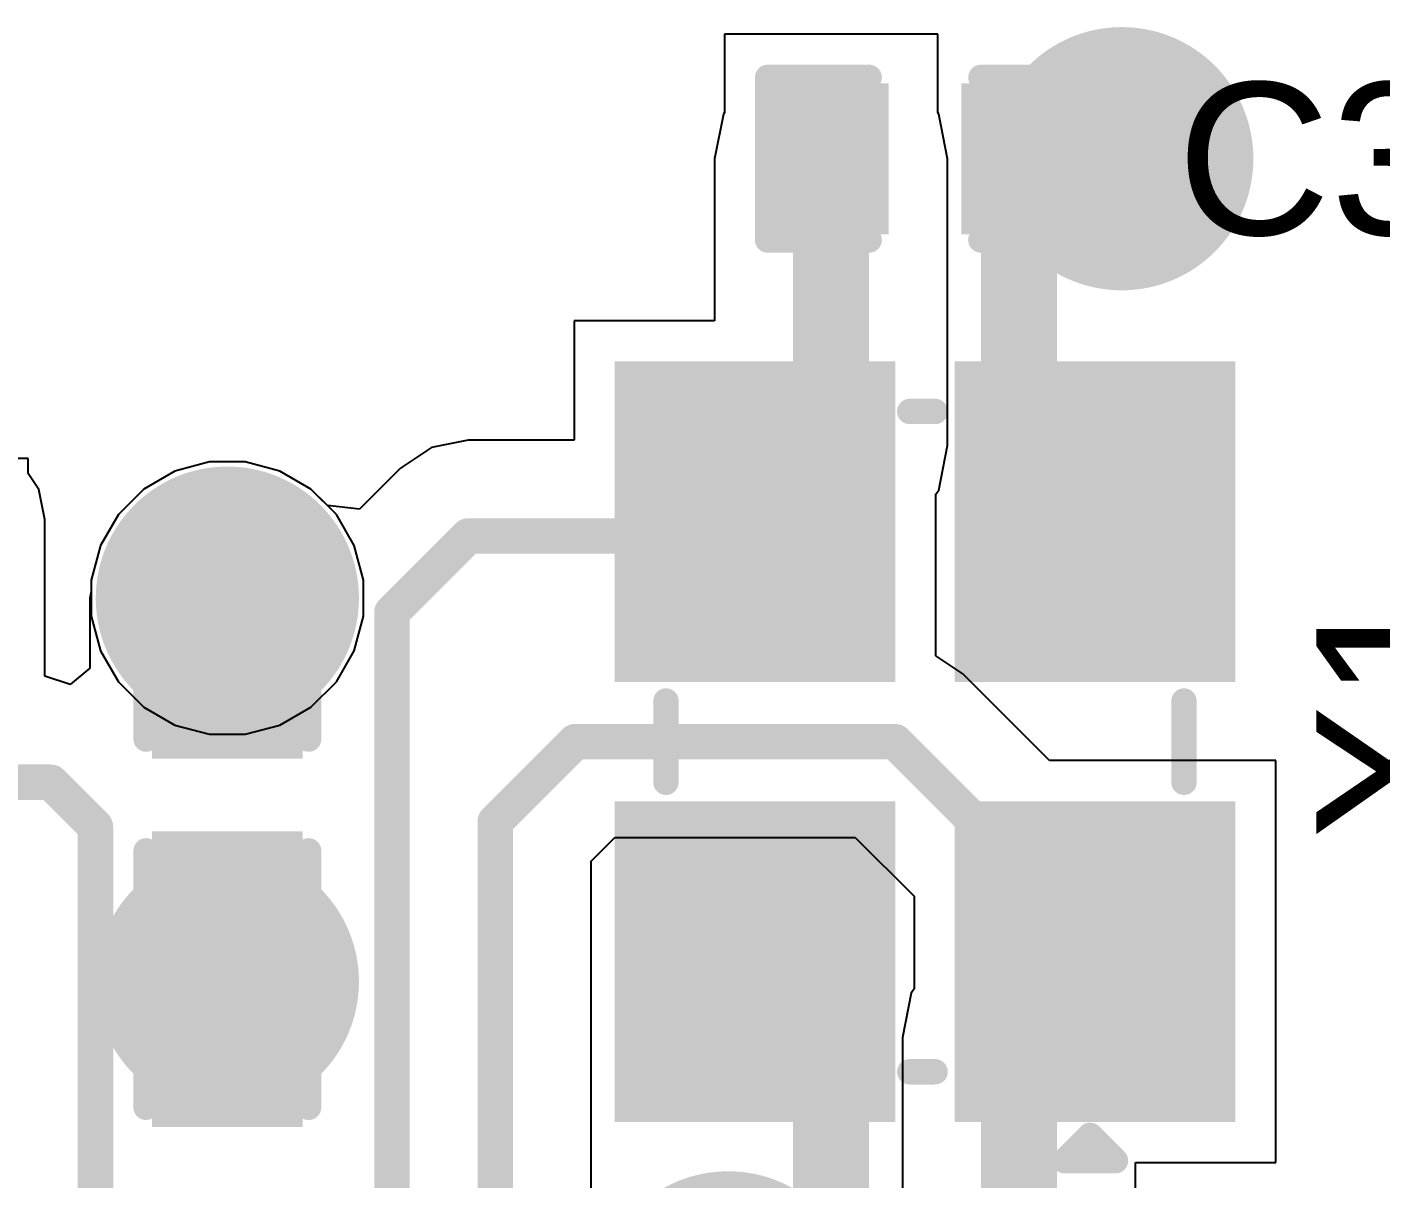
# Model space of a CAD drawing. Header units: inches. Extents: x -0.14 to 3.84, y -0.14 to 3.05.
# Drawn here: x 2.8303 to 3.0969, y 1.0172 to 1.2439 of the extents above; entities that cross this region are included whole.
import ezdxf

# ---------------------------------------------------------------- set-up
doc = ezdxf.new("R2010")
doc.units = ezdxf.units.IN
doc.header["$MEASUREMENT"] = 0
for name, color, linetype in [('Bottom Layer', 5, 'Continuous'), ('Bottom Solder', 6, 'Continuous'), ('Ground Layer', 76, 'Continuous'), ('Power Layer', 16, 'Continuous'), ('Top Layer', 1, 'Continuous'), ('Top Overlay', 2, 'Continuous'), ('Top Paste', 8, 'Continuous'), ('Top Solder', 216, 'Continuous'), ('Via Holes', 16, 'Continuous')]:
    doc.layers.add(name, color=color, linetype=linetype)
doc.styles.add('Arial', font='', dxfattribs={"height": 0.2})
doc.styles.get('Arial').set_extended_font_data('Arial')

# ---------------------------------------------------------------- blocks, each defined once
blk = doc.blocks.new('S3224576121060__22')
at = {"layer": 'Top Layer'}
for points in [[(-0.07087, 0.05709), (-0.01575, 0.05709), (-0.01575, 0.00984), (-0.07087, 0.00984)], [(0.01575, 0.05709), (0.07087, 0.05709), (0.07087, 0.00984), (0.01575, 0.00984)], [(-0.07087, -0.00984), (-0.01575, -0.00984), (-0.01575, -0.05709), (-0.07087, -0.05709)], [(0.01575, -0.00984), (0.07087, -0.00984), (0.07087, -0.05709), (0.01575, -0.05709)]]:
    blk.add_hatch(color=1, dxfattribs=at).paths.add_polyline_path(points)
at = {"layer": 'Top Paste'}
for points in [[(-0.07087, 0.05709), (-0.01575, 0.05709), (-0.01575, 0.00984), (-0.07087, 0.00984)], [(0.01575, 0.05709), (0.07087, 0.05709), (0.07087, 0.00984), (0.01575, 0.00984)], [(-0.07087, -0.00984), (-0.01575, -0.00984), (-0.01575, -0.05709), (-0.07087, -0.05709)], [(0.01575, -0.00984), (0.07087, -0.00984), (0.07087, -0.05709), (0.01575, -0.05709)]]:
    blk.add_hatch(color=8, dxfattribs=at).paths.add_polyline_path(points)
at = {"layer": 'Top Solder'}
for points in [[(-0.07487, 0.06109), (-0.01175, 0.06109), (-0.01175, 0.00584), (-0.07487, 0.00584)], [(0.01175, 0.06109), (0.07487, 0.06109), (0.07487, 0.00584), (0.01175, 0.00584)], [(-0.07487, -0.00584), (-0.01175, -0.00584), (-0.01175, -0.06109), (-0.07487, -0.06109)], [(0.01175, -0.00584), (0.07487, -0.00584), (0.07487, -0.06109), (0.01175, -0.06109)]]:
    blk.add_hatch(color=216, dxfattribs=at).paths.add_polyline_path(points)
at = {"layer": 'Top Overlay'}
for points in [[(-0.008, 0.051, 0.005, 0.005, 0), (0.008, 0.051, 0.005, 0.005, 0)], [(-0.065, 0.003, 0.005, 0.005, 0), (-0.065, -0.002, 0.005, 0.005, 0)], [(0.065, 0.003, 0.005, 0.005, 0), (0.065, -0.002, 0.005, 0.005, 0)], [(-0.0825, -0.0275, 0.005, 0.005, 0), (-0.0825, -0.0375, 0.005, 0.005, 0)], [(-0.0825, -0.0275, 0.005, 0.005, 0), (-0.0775, -0.0325, 0.005, 0.005, 0)], [(-0.0775, -0.0325, 0.005, 0.005, 0), (-0.0825, -0.0375, 0.005, 0.005, 0)], [(-0.008, -0.051, 0.005, 0.005, 0), (0.008, -0.051, 0.005, 0.005, 0)]]:
    blk.add_lwpolyline(points, format="xyseb", dxfattribs=at)
for points in [[(-0.00925, 0.051, 0.0025, 0.0025, 1), (-0.00675, 0.051, 0.0025, 0.0025, 1)], [(0.00675, 0.051, 0.0025, 0.0025, 1), (0.00925, 0.051, 0.0025, 0.0025, 1)], [(-0.06625, 0.003, 0.0025, 0.0025, 1), (-0.06375, 0.003, 0.0025, 0.0025, 1)], [(0.06375, 0.003, 0.0025, 0.0025, 1), (0.06625, 0.003, 0.0025, 0.0025, 1)], [(-0.06625, -0.002, 0.0025, 0.0025, 1), (-0.06375, -0.002, 0.0025, 0.0025, 1)], [(0.06375, -0.002, 0.0025, 0.0025, 1), (0.06625, -0.002, 0.0025, 0.0025, 1)], [(-0.08375, -0.0275, 0.0025, 0.0025, 1), (-0.08125, -0.0275, 0.0025, 0.0025, 1)], [(-0.08375, -0.0275, 0.0025, 0.0025, 1), (-0.08125, -0.0275, 0.0025, 0.0025, 1)], [(-0.07875, -0.0325, 0.0025, 0.0025, 1), (-0.07625, -0.0325, 0.0025, 0.0025, 1)], [(-0.07875, -0.0325, 0.0025, 0.0025, 1), (-0.07625, -0.0325, 0.0025, 0.0025, 1)], [(-0.08375, -0.0375, 0.0025, 0.0025, 1), (-0.08125, -0.0375, 0.0025, 0.0025, 1)], [(-0.08375, -0.0375, 0.0025, 0.0025, 1), (-0.08125, -0.0375, 0.0025, 0.0025, 1)], [(-0.00925, -0.051, 0.0025, 0.0025, 1), (-0.00675, -0.051, 0.0025, 0.0025, 1)], [(0.00675, -0.051, 0.0025, 0.0025, 1), (0.00925, -0.051, 0.0025, 0.0025, 1)]]:
    blk.add_lwpolyline(points, format="xyseb", close=True, dxfattribs=at)
blk = doc.blocks.new('C___0402_135')
at = {"layer": 'Top Layer'}
for points in [[(-0.0275, -0.0125), (-0.0275, 0.0125), (-0.0095, 0.0125), (-0.0095, -0.0125)], [(0.0095, -0.0125), (0.0095, 0.0125), (0.0275, 0.0125), (0.0275, -0.0125)]]:
    blk.add_hatch(color=1, dxfattribs=at).paths.add_polyline_path(points)
at = {"layer": 'Top Paste'}
for points in [[(-0.0275, -0.0125), (-0.0275, 0.0125), (-0.0095, 0.0125), (-0.0095, -0.0125)], [(0.0095, -0.0125), (0.0095, 0.0125), (0.0275, 0.0125), (0.0275, -0.0125)]]:
    blk.add_hatch(color=8, dxfattribs=at).paths.add_polyline_path(points)
at = {"layer": 'Top Solder'}
for points in [[(-0.02986, -0.01486), (-0.02986, 0.01486), (-0.00714, 0.01486), (-0.00714, -0.01486)], [(0.00714, -0.01486), (0.00714, 0.01486), (0.02986, 0.01486), (0.02986, -0.01486)]]:
    blk.add_hatch(color=216, dxfattribs=at).paths.add_polyline_path(points)
at = {"layer": 'Top Overlay'}
for points in [[(-0.011, 0.016, 0.005, 0.005, 0), (-0.031, 0.016, 0.005, 0.005, 0)], [(-0.031, 0.016, 0.005, 0.005, 0), (-0.031, -0.016, 0.005, 0.005, 0)], [(0.031, 0.016, 0.005, 0.005, 0), (0.011, 0.016, 0.005, 0.005, 0)], [(0.031, 0.016, 0.005, 0.005, 0), (0.031, -0.016, 0.005, 0.005, 0)], [(-0.011, -0.016, 0.005, 0.005, 0), (-0.031, -0.016, 0.005, 0.005, 0)], [(0.031, -0.016, 0.005, 0.005, 0), (0.011, -0.016, 0.005, 0.005, 0)]]:
    blk.add_lwpolyline(points, format="xyseb", dxfattribs=at)
for points in [[(-0.03225, 0.016, 0.0025, 0.0025, 1), (-0.02975, 0.016, 0.0025, 0.0025, 1)], [(-0.03225, 0.016, 0.0025, 0.0025, 1), (-0.02975, 0.016, 0.0025, 0.0025, 1)], [(-0.01225, 0.016, 0.0025, 0.0025, 1), (-0.00975, 0.016, 0.0025, 0.0025, 1)], [(0.00975, 0.016, 0.0025, 0.0025, 1), (0.01225, 0.016, 0.0025, 0.0025, 1)], [(0.02975, 0.016, 0.0025, 0.0025, 1), (0.03225, 0.016, 0.0025, 0.0025, 1)], [(0.02975, 0.016, 0.0025, 0.0025, 1), (0.03225, 0.016, 0.0025, 0.0025, 1)], [(-0.03225, -0.016, 0.0025, 0.0025, 1), (-0.02975, -0.016, 0.0025, 0.0025, 1)], [(-0.03225, -0.016, 0.0025, 0.0025, 1), (-0.02975, -0.016, 0.0025, 0.0025, 1)], [(-0.01225, -0.016, 0.0025, 0.0025, 1), (-0.00975, -0.016, 0.0025, 0.0025, 1)], [(0.00975, -0.016, 0.0025, 0.0025, 1), (0.01225, -0.016, 0.0025, 0.0025, 1)], [(0.02975, -0.016, 0.0025, 0.0025, 1), (0.03225, -0.016, 0.0025, 0.0025, 1)], [(0.02975, -0.016, 0.0025, 0.0025, 1), (0.03225, -0.016, 0.0025, 0.0025, 1)]]:
    blk.add_lwpolyline(points, format="xyseb", close=True, dxfattribs=at)
blk = doc.blocks.new('C___0402_139')
at = {"layer": 'Top Layer'}
for points in [[(-0.0275, -0.0125), (-0.0275, 0.0125), (-0.0095, 0.0125), (-0.0095, -0.0125)], [(0.0095, -0.0125), (0.0095, 0.0125), (0.0275, 0.0125), (0.0275, -0.0125)]]:
    blk.add_hatch(color=1, dxfattribs=at).paths.add_polyline_path(points)
at = {"layer": 'Top Paste'}
for points in [[(-0.0275, -0.0125), (-0.0275, 0.0125), (-0.0095, 0.0125), (-0.0095, -0.0125)], [(0.0095, -0.0125), (0.0095, 0.0125), (0.0275, 0.0125), (0.0275, -0.0125)]]:
    blk.add_hatch(color=8, dxfattribs=at).paths.add_polyline_path(points)
at = {"layer": 'Top Solder'}
for points in [[(-0.02986, -0.01486), (-0.02986, 0.01486), (-0.00714, 0.01486), (-0.00714, -0.01486)], [(0.00714, -0.01486), (0.00714, 0.01486), (0.02986, 0.01486), (0.02986, -0.01486)]]:
    blk.add_hatch(color=216, dxfattribs=at).paths.add_polyline_path(points)
at = {"layer": 'Top Overlay'}
for points in [[(-0.031, -0.016, 0.005, 0.005, 0), (-0.031, 0.016, 0.005, 0.005, 0)], [(-0.011, 0.016, 0.005, 0.005, 0), (-0.031, 0.016, 0.005, 0.005, 0)], [(0.031, 0.016, 0.005, 0.005, 0), (0.011, 0.016, 0.005, 0.005, 0)], [(0.031, -0.016, 0.005, 0.005, 0), (0.031, 0.016, 0.005, 0.005, 0)], [(-0.011, -0.016, 0.005, 0.005, 0), (-0.031, -0.016, 0.005, 0.005, 0)], [(0.031, -0.016, 0.005, 0.005, 0), (0.011, -0.016, 0.005, 0.005, 0)]]:
    blk.add_lwpolyline(points, format="xyseb", dxfattribs=at)
for points in [[(-0.03225, 0.016, 0.0025, 0.0025, 1), (-0.02975, 0.016, 0.0025, 0.0025, 1)], [(-0.03225, 0.016, 0.0025, 0.0025, 1), (-0.02975, 0.016, 0.0025, 0.0025, 1)], [(-0.01225, 0.016, 0.0025, 0.0025, 1), (-0.00975, 0.016, 0.0025, 0.0025, 1)], [(0.00975, 0.016, 0.0025, 0.0025, 1), (0.01225, 0.016, 0.0025, 0.0025, 1)], [(0.02975, 0.016, 0.0025, 0.0025, 1), (0.03225, 0.016, 0.0025, 0.0025, 1)], [(0.02975, 0.016, 0.0025, 0.0025, 1), (0.03225, 0.016, 0.0025, 0.0025, 1)], [(-0.03225, -0.016, 0.0025, 0.0025, 1), (-0.02975, -0.016, 0.0025, 0.0025, 1)], [(-0.03225, -0.016, 0.0025, 0.0025, 1), (-0.02975, -0.016, 0.0025, 0.0025, 1)], [(-0.01225, -0.016, 0.0025, 0.0025, 1), (-0.00975, -0.016, 0.0025, 0.0025, 1)], [(0.00975, -0.016, 0.0025, 0.0025, 1), (0.01225, -0.016, 0.0025, 0.0025, 1)], [(0.02975, -0.016, 0.0025, 0.0025, 1), (0.03225, -0.016, 0.0025, 0.0025, 1)], [(0.02975, -0.016, 0.0025, 0.0025, 1), (0.03225, -0.016, 0.0025, 0.0025, 1)]]:
    blk.add_lwpolyline(points, format="xyseb", close=True, dxfattribs=at)
blk = doc.blocks.new('C___0402_140')
at = {"layer": 'Top Layer'}
for points in [[(-0.0275, -0.0125), (-0.0275, 0.0125), (-0.0095, 0.0125), (-0.0095, -0.0125)], [(0.0095, -0.0125), (0.0095, 0.0125), (0.0275, 0.0125), (0.0275, -0.0125)]]:
    blk.add_hatch(color=1, dxfattribs=at).paths.add_polyline_path(points)
at = {"layer": 'Top Paste'}
for points in [[(-0.0275, -0.0125), (-0.0275, 0.0125), (-0.0095, 0.0125), (-0.0095, -0.0125)], [(0.0095, -0.0125), (0.0095, 0.0125), (0.0275, 0.0125), (0.0275, -0.0125)]]:
    blk.add_hatch(color=8, dxfattribs=at).paths.add_polyline_path(points)
at = {"layer": 'Top Solder'}
for points in [[(-0.02986, -0.01486), (-0.02986, 0.01486), (-0.00714, 0.01486), (-0.00714, -0.01486)], [(0.00714, -0.01486), (0.00714, 0.01486), (0.02986, 0.01486), (0.02986, -0.01486)]]:
    blk.add_hatch(color=216, dxfattribs=at).paths.add_polyline_path(points)
at = {"layer": 'Top Overlay'}
for points in [[(-0.031, 0.016, 0.005, 0.005, 0), (-0.011, 0.016, 0.005, 0.005, 0)], [(-0.031, 0.016, 0.005, 0.005, 0), (-0.031, -0.016, 0.005, 0.005, 0)], [(0.011, 0.016, 0.005, 0.005, 0), (0.031, 0.016, 0.005, 0.005, 0)], [(0.031, 0.016, 0.005, 0.005, 0), (0.031, -0.016, 0.005, 0.005, 0)], [(-0.031, -0.016, 0.005, 0.005, 0), (-0.011, -0.016, 0.005, 0.005, 0)], [(0.011, -0.016, 0.005, 0.005, 0), (0.031, -0.016, 0.005, 0.005, 0)]]:
    blk.add_lwpolyline(points, format="xyseb", dxfattribs=at)
for points in [[(-0.03225, 0.016, 0.0025, 0.0025, 1), (-0.02975, 0.016, 0.0025, 0.0025, 1)], [(-0.03225, 0.016, 0.0025, 0.0025, 1), (-0.02975, 0.016, 0.0025, 0.0025, 1)], [(-0.01225, 0.016, 0.0025, 0.0025, 1), (-0.00975, 0.016, 0.0025, 0.0025, 1)], [(0.00975, 0.016, 0.0025, 0.0025, 1), (0.01225, 0.016, 0.0025, 0.0025, 1)], [(0.02975, 0.016, 0.0025, 0.0025, 1), (0.03225, 0.016, 0.0025, 0.0025, 1)], [(0.02975, 0.016, 0.0025, 0.0025, 1), (0.03225, 0.016, 0.0025, 0.0025, 1)], [(-0.03225, -0.016, 0.0025, 0.0025, 1), (-0.02975, -0.016, 0.0025, 0.0025, 1)], [(-0.03225, -0.016, 0.0025, 0.0025, 1), (-0.02975, -0.016, 0.0025, 0.0025, 1)], [(-0.01225, -0.016, 0.0025, 0.0025, 1), (-0.00975, -0.016, 0.0025, 0.0025, 1)], [(0.00975, -0.016, 0.0025, 0.0025, 1), (0.01225, -0.016, 0.0025, 0.0025, 1)], [(0.02975, -0.016, 0.0025, 0.0025, 1), (0.03225, -0.016, 0.0025, 0.0025, 1)], [(0.02975, -0.016, 0.0025, 0.0025, 1), (0.03225, -0.016, 0.0025, 0.0025, 1)]]:
    blk.add_lwpolyline(points, format="xyseb", close=True, dxfattribs=at)

msp = doc.modelspace()

# ---------------------------------------------------------------- hatches: boundary and pattern name
at = {"layer": 'Bottom Layer'}
h = msp.add_hatch(color=5, dxfattribs=at)
edge = h.paths.add_edge_path()
edge.add_arc((3.04585, 1.218), 0.01181, 0, 360)
h = msp.add_hatch(color=5, dxfattribs=at)
edge = h.paths.add_edge_path()
edge.add_arc((2.86974, 1.13149), 0.01181, 0, 360)
h = msp.add_hatch(color=5, dxfattribs=at)
edge = h.paths.add_edge_path()
edge.add_arc((2.86974, 1.056), 0.01181, 0, 360)
at = {"layer": 'Bottom Solder'}
h = msp.add_hatch(color=6, dxfattribs=at)
edge = h.paths.add_edge_path()
edge.add_arc((3.04585, 1.218), 0.01581, 0, 360)
h = msp.add_hatch(color=6, dxfattribs=at)
edge = h.paths.add_edge_path()
edge.add_arc((2.86974, 1.13149), 0.01581, 0, 360)
h = msp.add_hatch(color=6, dxfattribs=at)
edge = h.paths.add_edge_path()
edge.add_arc((2.86974, 1.056), 0.01581, 0, 360)
at = {"layer": 'Ground Layer'}
h = msp.add_hatch(color=76, dxfattribs=at)
edge = h.paths.add_edge_path()
edge.add_arc((2.86974, 1.13149), 0.02591, 0, 360)
at = {"layer": 'Power Layer'}
h = msp.add_hatch(color=16, dxfattribs=at)
edge = h.paths.add_edge_path()
edge.add_arc((3.04585, 1.218), 0.02591, 0, 360)
h = msp.add_hatch(color=16, dxfattribs=at)
edge = h.paths.add_edge_path()
edge.add_arc((2.86974, 1.056), 0.02591, 0, 360)
h = msp.add_hatch(color=16, dxfattribs=at)
edge = h.paths.add_edge_path()
edge.add_arc((2.96836, 0.99275), 0.02591, 0, 360)
at = {"layer": 'Top Layer'}
for points in [[(3.01661, 1.22978), (3.01661, 1.20623), (3.04585, 1.20623), (3.04585, 1.22978)], [(2.85797, 1.10224), (2.88152, 1.10224), (2.88152, 1.13149), (2.85797, 1.13149)], [(2.85724, 1.02975), (2.88224, 1.02975), (2.88224, 1.08324), (2.85724, 1.08324)]]:
    msp.add_hatch(color=1, dxfattribs=at).paths.add_polyline_path(points)
h = msp.add_hatch(color=1, dxfattribs=at)
edge = h.paths.add_edge_path()
edge.add_arc((3.04585, 1.218), 0.01181, 0, 360)
h = msp.add_hatch(color=1, dxfattribs=at)
edge = h.paths.add_edge_path()
edge.add_arc((2.86974, 1.13149), 0.01181, 0, 360)
h = msp.add_hatch(color=1, dxfattribs=at)
edge = h.paths.add_edge_path()
edge.add_arc((2.86974, 1.056), 0.01181, 0, 360)
at = {"layer": 'Top Solder'}
h = msp.add_hatch(color=216, dxfattribs=at)
edge = h.paths.add_edge_path()
edge.add_arc((3.04585, 1.218), 0.01581, 0, 360)
h = msp.add_hatch(color=216, dxfattribs=at)
edge = h.paths.add_edge_path()
edge.add_arc((2.86974, 1.13149), 0.01581, 0, 360)
h = msp.add_hatch(color=216, dxfattribs=at)
edge = h.paths.add_edge_path()
edge.add_arc((2.86974, 1.056), 0.01581, 0, 360)
at = {"layer": 'Via Holes'}
h = msp.add_hatch(color=7, dxfattribs=at)
edge = h.paths.add_edge_path()
edge.add_arc((3.04585, 1.218), 0.00591, 0, 360)
h = msp.add_hatch(color=7, dxfattribs=at)
edge = h.paths.add_edge_path()
edge.add_arc((2.86974, 1.13149), 0.00591, 0, 360)
h = msp.add_hatch(color=7, dxfattribs=at)
edge = h.paths.add_edge_path()
edge.add_arc((2.86974, 1.056), 0.00591, 0, 360)

# ---------------------------------------------------------------- linework, layer by layer
at = {"layer": 'Bottom Layer'}
for p, q in [((2.86621, 1.1583), (2.85939, 1.15647)), ((2.87327, 1.1583), (2.86621, 1.1583)), ((2.88009, 1.15647), (2.87327, 1.1583)), ((2.85939, 1.15647), (2.85328, 1.15294)), ((2.88621, 1.15294), (2.88009, 1.15647)), ((2.85328, 1.15294), (2.84829, 1.14795)), ((2.8912, 1.14795), (2.88621, 1.15294)), ((2.84829, 1.14795), (2.84476, 1.14184)), ((2.89473, 1.14184), (2.8912, 1.14795)), ((2.84476, 1.14184), (2.84293, 1.13502)), ((2.89655, 1.13502), (2.89473, 1.14184)), ((2.84293, 1.13502), (2.84293, 1.12796)), ((2.89655, 1.12796), (2.89655, 1.13502)), ((2.84293, 1.12796), (2.84476, 1.12114)), ((2.89473, 1.12114), (2.89655, 1.12796)), ((2.84476, 1.12114), (2.84829, 1.11503)), ((2.8912, 1.11503), (2.89473, 1.12114)), ((2.84829, 1.11503), (2.85328, 1.11003)), ((2.88621, 1.11003), (2.8912, 1.11503)), ((2.85328, 1.11003), (2.85939, 1.1065)), ((2.88009, 1.1065), (2.88621, 1.11003)), ((2.85939, 1.1065), (2.86621, 1.10468)), ((2.87327, 1.10468), (2.88009, 1.1065)), ((2.86621, 1.10468), (2.87327, 1.10468))]:
    msp.add_line(p, q, dxfattribs=at)
at = {"layer": 'Top Layer'}
for p, q in [((3.00961, 1.2425), (2.96761, 1.2425)), ((2.96761, 1.2425), (2.96761, 1.22707)), ((3.00961, 1.22707), (3.00961, 1.2425)), ((2.96742, 1.22678), (2.96567, 1.218)), ((2.96761, 1.22707), (2.96742, 1.22678)), ((3.0098, 1.22678), (3.00961, 1.22707)), ((3.01155, 1.218), (3.0098, 1.22678)), ((2.96567, 1.218), (2.96567, 1.18611)), ((3.01155, 1.16152), (3.01155, 1.218)), ((2.96567, 1.18611), (2.93801, 1.18611)), ((2.93801, 1.18611), (2.93801, 1.16258)), ((2.91718, 1.16258), (2.90996, 1.16115)), ((2.93801, 1.16258), (2.91718, 1.16258)), ((2.90996, 1.16115), (2.90384, 1.15706)), ((3.0098, 1.15275), (3.01155, 1.16152)), ((2.8305, 1.159), (2.82754, 1.159)), ((2.8305, 1.15604), (2.8305, 1.159)), ((2.86621, 1.1583), (2.85939, 1.15647)), ((2.87327, 1.1583), (2.86621, 1.1583)), ((2.88009, 1.15647), (2.87327, 1.1583)), ((2.90384, 1.15706), (2.89577, 1.14899)), ((2.83263, 1.15285), (2.8305, 1.15604)), ((2.85939, 1.15647), (2.85328, 1.15294)), ((2.88621, 1.15294), (2.88009, 1.15647)), ((2.83379, 1.147), (2.83263, 1.15285)), ((2.85328, 1.15294), (2.84829, 1.14795)), ((2.88943, 1.14972), (2.88621, 1.15294)), ((3.00926, 1.15193), (3.0098, 1.15275)), ((3.00926, 1.12011), (3.00926, 1.15193)), ((2.89577, 1.14899), (2.88943, 1.14972)), ((2.83379, 1.11612), (2.83379, 1.147)), ((2.84829, 1.14795), (2.84476, 1.14184)), ((2.84476, 1.14184), (2.84293, 1.13502)), ((2.84293, 1.13502), (2.84293, 1.13279)), ((2.84293, 1.13279), (2.84267, 1.13149)), ((2.84267, 1.13149), (2.84267, 1.11768)), ((3.01453, 1.11658), (3.00926, 1.12011)), ((2.84267, 1.11768), (2.83879, 1.1145)), ((2.83879, 1.1145), (2.83379, 1.11612)), ((3.03162, 1.0995), (3.01453, 1.11658)), ((3.07619, 1.0995), (3.03162, 1.0995)), ((3.07619, 1.02038), (3.07619, 1.0995)), ((2.94136, 1.07968), (2.94606, 1.08438)), ((2.94606, 1.08438), (2.99338, 1.08438)), ((2.99338, 1.08438), (3.00494, 1.07282)), ((2.94136, 0.98417), (2.94136, 1.07968)), ((3.00494, 1.07282), (3.00494, 1.05455)), ((3.00441, 1.05375), (3.00266, 1.04497)), ((3.00494, 1.05455), (3.00441, 1.05375)), ((3.00266, 1.04497), (3.00266, 0.99275)), ((3.04854, 0.99275), (3.04854, 1.02038)), ((3.04854, 1.02038), (3.07619, 1.02038))]:
    msp.add_line(p, q, dxfattribs=at)
for points in [[(2.98861, 1.16152, 0.015, 0.015, 0), (2.98861, 1.218, 0.015, 0.015, 0)], [(3.02561, 1.16151, 0.015, 0.015, 0), (3.02561, 1.218, 0.015, 0.015, 0)], [(2.97364, 1.14655, 0.007, 0.007, 0), (2.98861, 1.16152, 0.007, 0.007, 0)], [(3.02561, 1.16151, 0.007, 0.007, 0), (3.04056, 1.14655, 0.007, 0.007, 0)], [(2.97081, 1.14372, 0.007, 0.007, 0), (2.97364, 1.14655, 0.007, 0.007, 0)], [(2.90217, 1.12871, 0.007, 0.007, 0), (2.91718, 1.14372, 0.007, 0.007, 0)], [(2.91718, 1.14372, 0.007, 0.007, 0), (2.97081, 1.14372, 0.007, 0.007, 0)], [(2.95908, 1.132, 0.007, 0.007, 0), (2.97081, 1.14372, 0.007, 0.007, 0)], [(2.95908, 1.132, 0.007, 0.007, 0), (2.97364, 1.132, 0.007, 0.007, 0)], [(2.90217, 0.94472, 0.007, 0.007, 0), (2.90217, 1.12871, 0.007, 0.007, 0)], [(2.9225, 1.0875, 0.007, 0.007, 0), (2.93825, 1.10324, 0.007, 0.007, 0)], [(2.93825, 1.10324, 0.007, 0.007, 0), (3.00119, 1.10324, 0.007, 0.007, 0)], [(3.00119, 1.10324, 0.007, 0.007, 0), (3.04056, 1.06387, 0.007, 0.007, 0)], [(2.8095, 1.09524, 0.007, 0.007, 0), (2.835, 1.09524, 0.007, 0.007, 0)], [(2.835, 1.09524, 0.007, 0.007, 0), (2.84376, 1.08649, 0.007, 0.007, 0)], [(2.9225, 0.94407, 0.007, 0.007, 0), (2.9225, 1.0875, 0.007, 0.007, 0)], [(2.84376, 0.94407, 0.007, 0.007, 0), (2.84376, 1.08649, 0.007, 0.007, 0)], [(3.04056, 1.05994, 0.007, 0.007, 0), (3.04056, 1.06387, 0.007, 0.007, 0)], [(2.97364, 1.05994, 0.007, 0.007, 0), (2.9886, 1.04497, 0.007, 0.007, 0)], [(3.0256, 1.04497, 0.007, 0.007, 0), (3.04056, 1.05994, 0.007, 0.007, 0)], [(2.9886, 0.99275, 0.015, 0.015, 0), (2.9886, 1.04497, 0.015, 0.015, 0)], [(3.0256, 0.99275, 0.015, 0.015, 0), (3.0256, 1.04497, 0.015, 0.015, 0)]]:
    msp.add_lwpolyline(points, format="xyseb", dxfattribs=at)
for points in [[(2.98486, 1.218, 0.0075, 0.0075, 1), (2.99236, 1.218, 0.0075, 0.0075, 1)], [(3.02186, 1.218, 0.0075, 0.0075, 1), (3.02936, 1.218, 0.0075, 0.0075, 1)], [(2.98486, 1.16152, 0.0075, 0.0075, 1), (2.99236, 1.16152, 0.0075, 0.0075, 1)], [(3.02186, 1.16151, 0.0075, 0.0075, 1), (3.02936, 1.16151, 0.0075, 0.0075, 1)], [(2.98686, 1.16152, 0.0035, 0.0035, 1), (2.99036, 1.16152, 0.0035, 0.0035, 1)], [(3.02386, 1.16151, 0.0035, 0.0035, 1), (3.02736, 1.16151, 0.0035, 0.0035, 1)], [(2.97189, 1.14655, 0.0035, 0.0035, 1), (2.97539, 1.14655, 0.0035, 0.0035, 1)], [(2.97189, 1.14655, 0.0035, 0.0035, 1), (2.97539, 1.14655, 0.0035, 0.0035, 1)], [(3.03881, 1.14655, 0.0035, 0.0035, 1), (3.04231, 1.14655, 0.0035, 0.0035, 1)], [(2.91543, 1.14372, 0.0035, 0.0035, 1), (2.91893, 1.14372, 0.0035, 0.0035, 1)], [(2.91543, 1.14372, 0.0035, 0.0035, 1), (2.91893, 1.14372, 0.0035, 0.0035, 1)], [(2.96906, 1.14372, 0.0035, 0.0035, 1), (2.97256, 1.14372, 0.0035, 0.0035, 1)], [(2.96906, 1.14372, 0.0035, 0.0035, 1), (2.97256, 1.14372, 0.0035, 0.0035, 1)], [(2.96906, 1.14372, 0.0035, 0.0035, 1), (2.97256, 1.14372, 0.0035, 0.0035, 1)], [(2.95733, 1.132, 0.0035, 0.0035, 1), (2.96083, 1.132, 0.0035, 0.0035, 1)], [(2.95733, 1.132, 0.0035, 0.0035, 1), (2.96083, 1.132, 0.0035, 0.0035, 1)], [(2.97189, 1.132, 0.0035, 0.0035, 1), (2.97539, 1.132, 0.0035, 0.0035, 1)], [(2.90042, 1.12871, 0.0035, 0.0035, 1), (2.90392, 1.12871, 0.0035, 0.0035, 1)], [(2.90042, 1.12871, 0.0035, 0.0035, 1), (2.90392, 1.12871, 0.0035, 0.0035, 1)], [(2.9365, 1.10324, 0.0035, 0.0035, 1), (2.94, 1.10324, 0.0035, 0.0035, 1)], [(2.9365, 1.10324, 0.0035, 0.0035, 1), (2.94, 1.10324, 0.0035, 0.0035, 1)], [(2.99944, 1.10324, 0.0035, 0.0035, 1), (3.00294, 1.10324, 0.0035, 0.0035, 1)], [(2.99944, 1.10324, 0.0035, 0.0035, 1), (3.00294, 1.10324, 0.0035, 0.0035, 1)], [(2.83325, 1.09524, 0.0035, 0.0035, 1), (2.83675, 1.09524, 0.0035, 0.0035, 1)], [(2.83325, 1.09524, 0.0035, 0.0035, 1), (2.83675, 1.09524, 0.0035, 0.0035, 1)], [(2.92075, 1.0875, 0.0035, 0.0035, 1), (2.92425, 1.0875, 0.0035, 0.0035, 1)], [(2.92075, 1.0875, 0.0035, 0.0035, 1), (2.92425, 1.0875, 0.0035, 0.0035, 1)], [(2.84201, 1.08649, 0.0035, 0.0035, 1), (2.84551, 1.08649, 0.0035, 0.0035, 1)], [(2.84201, 1.08649, 0.0035, 0.0035, 1), (2.84551, 1.08649, 0.0035, 0.0035, 1)], [(3.03881, 1.06387, 0.0035, 0.0035, 1), (3.04231, 1.06387, 0.0035, 0.0035, 1)], [(3.03881, 1.06387, 0.0035, 0.0035, 1), (3.04231, 1.06387, 0.0035, 0.0035, 1)], [(2.97189, 1.05994, 0.0035, 0.0035, 1), (2.97539, 1.05994, 0.0035, 0.0035, 1)], [(3.03881, 1.05994, 0.0035, 0.0035, 1), (3.04231, 1.05994, 0.0035, 0.0035, 1)], [(3.03881, 1.05994, 0.0035, 0.0035, 1), (3.04231, 1.05994, 0.0035, 0.0035, 1)], [(2.98485, 1.04497, 0.0075, 0.0075, 1), (2.99235, 1.04497, 0.0075, 0.0075, 1)], [(3.02185, 1.04497, 0.0075, 0.0075, 1), (3.02935, 1.04497, 0.0075, 0.0075, 1)], [(2.98685, 1.04497, 0.0035, 0.0035, 1), (2.99035, 1.04497, 0.0035, 0.0035, 1)], [(3.02385, 1.04497, 0.0035, 0.0035, 1), (3.02735, 1.04497, 0.0035, 0.0035, 1)]]:
    msp.add_lwpolyline(points, format="xyseb", close=True, dxfattribs=at)

# ---------------------------------------------------------------- block references
for name, p, rotation in [('C___0402_135', (3.00711, 1.218), 180), ('S3224576121060__22', (3.0071, 1.10324), 90), ('C___0402_140', (2.86974, 1.09274), 90), ('C___0402_139', (2.86974, 1.02025), 270)]:
    msp.add_blockref(name, p, dxfattribs=dict(rotation=rotation))

# ---------------------------------------------------------------- texts
at = {"layer": 'Top Overlay', "style": 'Arial'}
msp.add_text('C31', height=0.03, dxfattribs=at).set_placement((3.0567, 1.20301))
msp.add_text('X1', height=0.03, rotation=90, dxfattribs=at).set_placement((3.11417, 1.08325))

doc.saveas('drawing.dxf')
